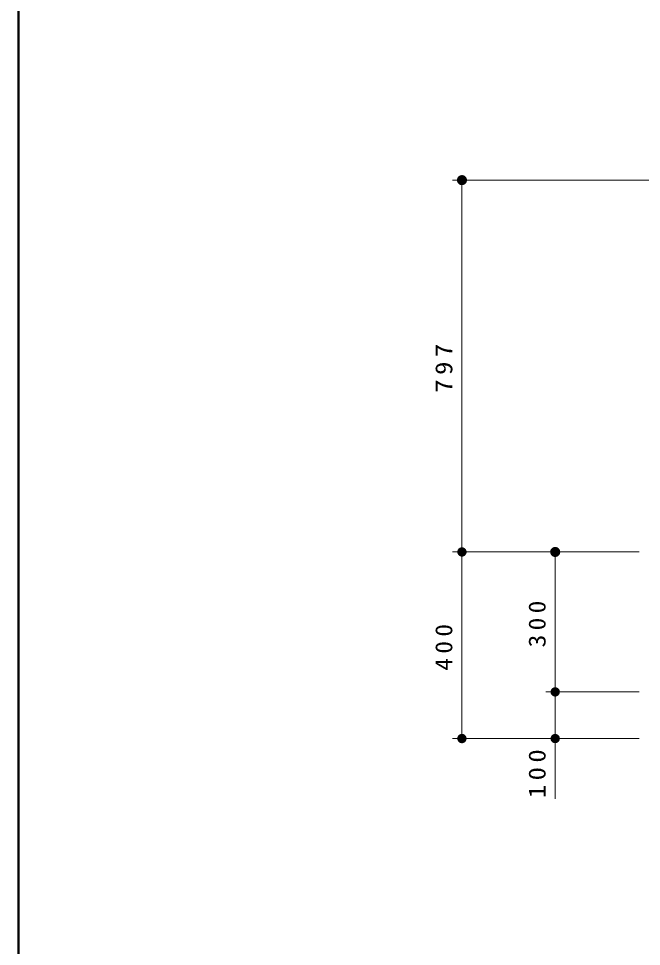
# Model space of a CAD drawing. Units: millimetres on the paper, scale 1:20. Extents: x -365 to 0, y -37 to 257.
# Drawn here: x -365 to -298.2, y 62.5 to 162 of the extents above; entities that cross this region are included whole.
import ezdxf

# ---------------------------------------------------------------- set-up
doc = ezdxf.new("R2010")
doc.units = ezdxf.units.MM
doc.layers.add('1_20', color=7, linetype='Continuous', lineweight=25)
doc.layers.add('NAKAMURA図枠', color=7, linetype='Continuous', lineweight=13)
doc.styles.add('ＭＳ ゴシック', font='')
doc.styles.get('ＭＳ ゴシック').set_extended_font_data('MS Gothic')

# ---------------------------------------------------------------- blocks, each defined once
blk = doc.blocks.new('filled_dot')
at = {"color": 0, "linetype": 'Continuous', "lineweight": -2, "const_width": 1.25}
blk.add_lwpolyline([(-0.625, 0, 1), (0.625, 0, 1)], format="xyb", close=True, dxfattribs=at)

msp = doc.modelspace()

# ---------------------------------------------------------------- linework, layer by layer
at = {"layer": '1_20', "lineweight": 13}
for p, q in [((-295.955, 144.645), (-318.455, 144.645)), ((-317.455, 104.795), (-317.455, 144.645)), ((-298.455, 104.795), (-318.455, 104.795)), ((-317.455, 84.795), (-317.455, 104.795)), ((-307.455, 89.795), (-307.455, 104.795)), ((-298.455, 89.795), (-308.455, 89.795)), ((-307.455, 78.344), (-307.455, 89.795)), ((-298.455, 84.795), (-318.455, 84.795))]:
    msp.add_line(p, q, dxfattribs=at)
at = {"layer": 'NAKAMURA図枠', "lineweight": 50}
msp.add_line((-365, 257), (-365, 0), dxfattribs=at)

# ---------------------------------------------------------------- block references
at = {"layer": '1_20', "lineweight": 13}
for p, xscale, yscale, rotation in [((-317.455, 144.645), 0.431, 0.431, 270), ((-317.455, 104.795), 0.4, 0.4, 270), ((-307.455, 104.795), 0.431, 0.431, 270), ((-307.455, 89.795), 0.4, 0.4, 270), ((-317.455, 84.795), 0.4, 0.4, 90), ((-307.455, 84.795), 0.4, 0.4, 90)]:
    msp.add_blockref('filled_dot', p, dxfattribs=dict(at, xscale=xscale, yscale=yscale, rotation=rotation))

# ---------------------------------------------------------------- texts
at = {"layer": '1_20', "char_height": 1.833, "attachment_point": 8, "rotation": 90, "style": 'ＭＳ ゴシック'}
for s, insert in [('\\T1.33;\\W1.15;797', (-318.455, 124.72)), ('\\T1.33;\\W1.1;300', (-308.455, 97.295)), ('\\T1.33;\\W1.1;400', (-318.455, 94.795)), ('\\T1.33;\\W1.15;100', (-308.455, 81.261))]:
    msp.add_mtext(s, dxfattribs=dict(at, insert=insert))

doc.saveas('drawing.dxf')
